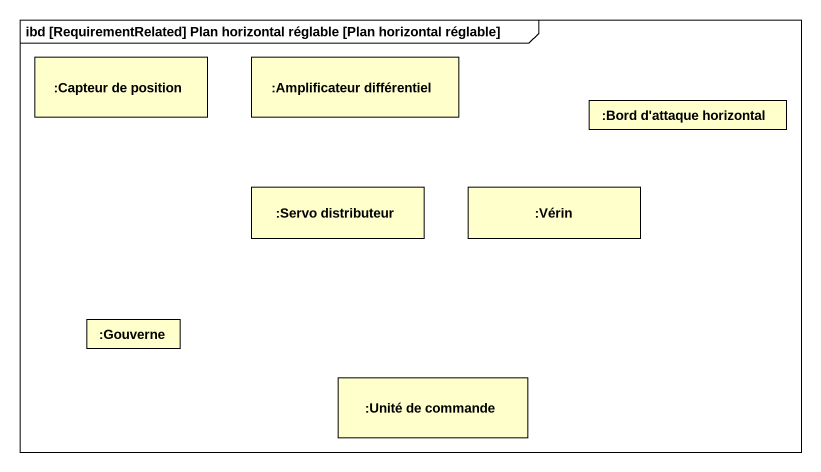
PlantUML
@startuml
mainframe ibd [RequirementRelated] Plan horizontal réglable [Plan horizontal réglable]
rectangle ":Capteur de position" as Capteur_de_position
rectangle ":Amplificateur différentiel" as Amplificateur_différentiel
rectangle ":Bord d'attaque horizontal" as Bord_d_attaque_horizontal
rectangle ":Servo distributeur" as Servo_distributeur
rectangle ":Vérin" as Vérin
rectangle ":Gouverne" as Gouverne
rectangle ":Unité de commande" as Unité_de_commande
@enduml
